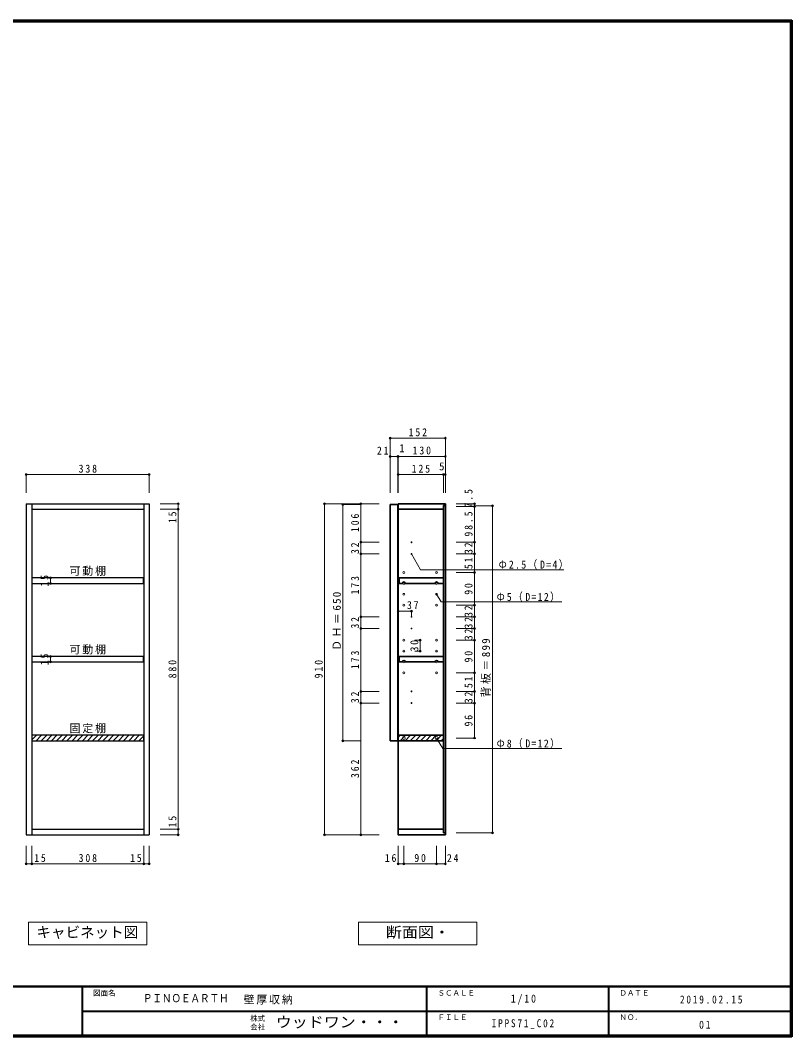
# Model space of a CAD drawing. Units: millimetres at full size, sheet at 1:10. Extents: x -1961 to 1939, y -1432 to 1361.
# Drawn here: x -181 to 1939, y -1432 to 1361 of the extents above; entities that cross this region are included whole.
import ezdxf
from ezdxf.enums import TextEntityAlignment as Align

# ---------------------------------------------------------------- set-up
doc = ezdxf.new("R2010")
doc.units = ezdxf.units.MM
doc.header["$LTSCALE"] = 10
doc.header["$PDMODE"] = 32
doc.header["$PDSIZE"] = 5
for name, color, linetype, lineweight in [('0-1_本体', 2, 'Continuous', 35), ('0-2_扉', 2, 'Continuous', 35), ('0-4_棚', 2, 'Continuous', 35), ('0-5_ダボ', 7, 'Continuous', 18), ('0-A_文字', 7, 'Continuous', 18), ('0-B_寸法', 7, 'Continuous', 9), ('0-C_ハッチ', 4, 'Continuous', 9), ('F-1_枠', 6, 'Continuous', 40)]:
    doc.layers.add(name, color=color, linetype=linetype, lineweight=lineweight)
doc.layers.add('F-A_文字', color=7, linetype='Continuous')
doc.styles.add('HG明朝B', font='')
doc.styles.add('ＭＳ ゴシック', font='')
doc.styles.get('HG明朝B').set_extended_font_data('HG明朝B')
doc.styles.get('ＭＳ ゴシック').set_extended_font_data('MS Gothic')

msp = doc.modelspace()

# ---------------------------------------------------------------- linework, layer by layer
at = {"layer": '0-1_本体', "color": 3, "lineweight": 25}
for p, q in [((-165.02, 32.67), (-165.02, -877.33)), ((-150.02, 32.67), (-150.02, -877.33)), ((157.98, 32.67), (157.98, -877.33)), ((-150.02, 17.67), (157.98, 17.67)), ((-150.02, -862.33), (157.98, -862.33)), ((-165.02, -877.33), (172.98, -877.33))]:
    msp.add_line(p, q, dxfattribs=at)
at = {"layer": '0-1_本体'}
for p, q in [((856.98, 32.67), (986.98, 32.67)), ((986.98, 32.67), (986.98, 27.67)), ((856.98, 17.67), (981.98, 17.67)), ((981.98, 27.67), (981.98, -872.33)), ((981.98, 27.67), (986.98, 27.67)), ((981.98, 27.17), (986.98, 27.17)), ((986.98, 27.17), (986.98, -871.83)), ((856.98, -862.33), (981.98, -862.33)), ((981.98, -871.83), (986.98, -871.83)), ((981.98, -872.33), (986.98, -872.33)), ((986.98, -872.33), (986.98, -877.33))]:
    msp.add_line(p, q, dxfattribs=at)
at = {"layer": '0-1_本体', "color": 3, "lineweight": 25}
msp.add_lwpolyline([(-165.02, 32.67), (172.98, 32.67), (172.98, -877.33)], dxfattribs=at)
at = {"layer": '0-1_本体'}
msp.add_lwpolyline([(986.98, -877.33), (856.98, -877.33), (856.98, 32.67)], dxfattribs=at)
at = {"layer": '0-2_扉'}
for p, q in [((834.98, -619.33), (834.98, 30.67)), ((834.98, 30.67), (855.98, 30.67))]:
    msp.add_line(p, q, dxfattribs=at)
msp.add_lwpolyline([(834.98, -619.33), (855.98, -619.33), (855.98, 30.67)], dxfattribs=at)
at = {"layer": '0-4_棚'}
for p, q in [((859.98, -186.33), (868.98, -186.33)), ((876.98, -186.33), (958.98, -186.33)), ((966.98, -186.33), (981.98, -186.33)), ((859.98, -402.33), (868.98, -402.33)), ((876.98, -402.33), (958.98, -402.33)), ((966.98, -402.33), (981.98, -402.33))]:
    msp.add_line(p, q, dxfattribs=at)
at = {"layer": '0-4_棚', "color": 3, "lineweight": 25}
for points in [[(-149.52, -186.33), (157.48, -186.33), (157.48, -171.33), (-149.52, -171.33)], [(-149.52, -402.33), (157.48, -402.33), (157.48, -387.33), (-149.52, -387.33)], [(-150.02, -618.83), (157.98, -618.83), (157.98, -603.83), (-150.02, -603.83)]]:
    msp.add_lwpolyline(points, close=True, dxfattribs=at)
at = {"layer": '0-4_棚'}
for points in [[(981.98, -186.33), (981.98, -171.33), (859.98, -171.33), (859.98, -186.33)], [(981.98, -402.33), (981.98, -387.33), (859.98, -387.33), (859.98, -402.33)]]:
    msp.add_lwpolyline(points, dxfattribs=at)
msp.add_lwpolyline([(981.98, -618.83), (856.98, -618.83), (856.98, -603.83), (981.98, -603.83)], close=True, dxfattribs=at)
for centre in [(872.98, -186.33), (962.98, -186.33), (872.98, -402.33), (962.98, -402.33)]:
    msp.add_arc(centre, 4, 0, 180, dxfattribs=at)
at = {"layer": '0-5_ダボ'}
for centre, radius in [((893.98, -73.33), 1.25), ((893.98, -105.33), 1.25), ((872.98, -156.33), 2.5), ((962.98, -156.33), 2.5), ((872.98, -186.33), 2.5), ((962.98, -186.33), 2.5), ((872.98, -216.33), 2.5), ((962.98, -216.33), 2.5), ((872.98, -246.33), 2.5), ((962.98, -246.33), 2.5), ((893.98, -278.33), 1.25), ((893.98, -310.33), 1.25), ((872.98, -342.33), 2.5), ((962.98, -342.33), 2.5), ((872.98, -372.33), 2.5), ((962.98, -372.33), 2.5), ((872.98, -402.33), 2.5), ((962.98, -402.33), 2.5), ((872.98, -432.33), 2.5), ((962.98, -432.33), 2.5), ((893.98, -483.33), 1.25), ((893.98, -515.33), 1.25), ((872.98, -611.33), 4), ((962.98, -611.33), 4)]:
    msp.add_circle(centre, radius, dxfattribs=at)
at = {"layer": '0-A_文字'}
for p, q in [((-158.52, -1179.83), (-158.52, -1117.33)), ((-158.52, -1117.33), (166.48, -1117.33)), ((166.48, -1117.33), (166.48, -1179.83)), ((748.48, -1179.83), (748.48, -1117.33)), ((748.48, -1117.33), (1073.48, -1117.33)), ((1073.48, -1117.33), (1073.48, -1179.83)), ((166.48, -1179.83), (-158.52, -1179.83)), ((1073.48, -1179.83), (748.48, -1179.83))]:
    msp.add_line(p, q, dxfattribs=at)
at = {"layer": '0-B_寸法', "color": 4}
for p, q in [((834.98, 212.67), (834.98, 62.67)), ((986.98, 212.67), (834.98, 212.67)), ((986.98, 212.67), (986.98, 62.67)), ((855.98, 162.67), (834.98, 162.67)), ((856.98, 162.67), (855.98, 162.67)), ((855.98, 162.67), (855.98, 62.67)), ((856.98, 162.67), (856.98, 62.67)), ((986.98, 162.67), (856.98, 162.67)), ((-165.02, 112.67), (172.98, 112.67)), ((-165.02, 112.67), (-165.02, 62.67)), ((172.98, 112.67), (172.98, 62.67)), ((981.98, 112.67), (856.98, 112.67)), ((986.98, 112.67), (981.98, 112.67)), ((981.98, 112.67), (981.98, 62.67)), ((252.98, 32.67), (202.98, 32.67)), ((252.98, 17.67), (252.98, 32.67)), ((654.98, 32.67), (804.98, 32.67)), ((654.98, -877.33), (654.98, 32.67)), ((704.98, -619.33), (704.98, 30.67)), ((704.98, 30.67), (754.98, 30.67)), ((754.98, 32.67), (754.98, -73.33)), ((1066.98, 32.67), (1016.98, 32.67)), ((1066.98, 32.67), (1066.98, 25.17)), ((252.98, 17.67), (202.98, 17.67)), ((252.98, -862.33), (252.98, 17.67)), ((1066.98, 25.17), (1016.98, 25.17)), ((1116.98, 27.17), (1066.98, 27.17)), ((1066.98, 25.17), (1066.98, -73.33)), ((1116.98, -871.83), (1116.98, 27.17)), ((754.98, -73.33), (804.98, -73.33)), ((754.98, -73.33), (754.98, -105.33)), ((1066.98, -73.33), (1016.98, -73.33)), ((1066.98, -73.33), (1066.98, -105.33)), ((754.98, -105.33), (804.98, -105.33)), ((754.98, -105.33), (754.98, -278.33)), ((893.98, -105.33), (919.01, -148.67)), ((1066.98, -105.33), (1016.98, -105.33)), ((1066.98, -105.33), (1066.98, -156.33)), ((1312.52, -148.67), (919.01, -148.67)), ((1066.98, -156.33), (1016.98, -156.33)), ((1066.98, -156.33), (1066.98, -246.33)), ((-98.46, -171.33), (-98.46, -186.33)), ((-98.46, -171.33), (-48.46, -171.33)), ((-98.46, -186.33), (-48.46, -186.33)), ((962.98, -216.33), (975.18, -237.46)), ((1307.02, -237.46), (975.18, -237.46)), ((1066.98, -246.33), (1016.98, -246.33)), ((1066.98, -246.33), (1066.98, -278.33)), ((754.98, -278.33), (804.98, -278.33)), ((754.98, -278.33), (754.98, -310.33)), ((856.98, -262.33), (893.98, -262.33)), ((856.98, -262.33), (856.98, -278.33)), ((893.98, -262.33), (893.98, -278.33)), ((1066.98, -278.33), (1016.98, -278.33)), ((1066.98, -278.33), (1066.98, -310.33)), ((754.98, -310.33), (804.98, -310.33)), ((754.98, -310.33), (754.98, -483.33)), ((1066.98, -310.33), (1016.98, -310.33)), ((1066.98, -310.33), (1066.98, -342.33)), ((917.98, -342.33), (902.98, -342.33)), ((917.98, -342.33), (917.98, -372.33)), ((1066.98, -342.33), (1016.98, -342.33)), ((1066.98, -342.33), (1066.98, -432.33)), ((-98.46, -387.33), (-98.46, -402.33)), ((-98.46, -387.33), (-48.46, -387.33)), ((917.98, -372.33), (902.98, -372.33)), ((-98.46, -402.33), (-48.46, -402.33)), ((1066.98, -432.33), (1016.98, -432.33)), ((1066.98, -432.33), (1066.98, -483.33)), ((754.98, -483.33), (804.98, -483.33)), ((754.98, -483.33), (754.98, -515.33)), ((1066.98, -483.33), (1016.98, -483.33)), ((1066.98, -483.33), (1066.98, -515.33)), ((754.98, -515.33), (804.98, -515.33)), ((754.98, -515.33), (754.98, -877.33)), ((1066.98, -515.33), (1016.98, -515.33)), ((1066.98, -515.33), (1066.98, -611.33)), ((962.98, -611.33), (979.74, -640.34)), ((1066.98, -611.33), (1016.98, -611.33)), ((704.98, -619.33), (754.98, -619.33)), ((979.74, -640.34), (1307.02, -640.34)), ((252.98, -862.33), (202.98, -862.33)), ((252.98, -877.33), (252.98, -862.33)), ((252.98, -877.33), (202.98, -877.33)), ((654.98, -877.33), (804.98, -877.33)), ((1116.98, -871.83), (1016.98, -871.83)), ((-165.02, -957.33), (-165.02, -907.33)), ((-150.02, -957.33), (-150.02, -907.33)), ((157.98, -957.33), (157.98, -907.33)), ((172.98, -957.33), (172.98, -907.33)), ((856.98, -957.33), (856.98, -907.33)), ((872.98, -957.33), (872.98, -907.33)), ((962.98, -957.33), (962.98, -907.33)), ((986.98, -957.33), (986.98, -907.33)), ((-165.02, -957.33), (-150.02, -957.33)), ((-150.02, -957.33), (157.98, -957.33)), ((157.98, -957.33), (172.98, -957.33)), ((872.98, -957.33), (856.98, -957.33)), ((962.98, -957.33), (872.98, -957.33)), ((986.98, -957.33), (962.98, -957.33))]:
    msp.add_line(p, q, dxfattribs=at)
at = {"layer": '0-B_寸法'}
for p in [(834.98, 212.67), (986.98, 212.67), (834.98, 162.67), (855.98, 162.67), (856.98, 162.67), (986.98, 162.67), (-165.02, 112.67), (172.98, 112.67), (856.98, 112.67), (981.98, 112.67), (986.98, 112.67), (252.98, 32.67), (654.98, 32.67), (704.98, 30.67), (754.98, 32.67), (1066.98, 32.67), (1116.98, 27.17), (252.98, 17.67), (1066.98, 25.17), (754.98, -73.33), (1066.98, -73.33), (754.98, -105.33), (1066.98, -105.33), (1066.98, -156.33), (-98.46, -171.33), (-98.46, -186.33), (1066.98, -246.33), (754.98, -278.33), (856.98, -262.33), (893.98, -262.33), (1066.98, -278.33), (754.98, -310.33), (1066.98, -310.33), (917.98, -342.33), (1066.98, -342.33), (-98.46, -387.33), (917.98, -372.33), (-98.46, -402.33), (1066.98, -432.33), (754.98, -483.33), (1066.98, -483.33), (754.98, -515.33), (1066.98, -515.33), (1066.98, -611.33), (704.98, -619.33), (252.98, -862.33), (252.98, -877.33), (654.98, -877.33), (754.98, -877.33), (1116.98, -871.83), (-165.02, -957.33), (-150.02, -957.33), (157.98, -957.33), (172.98, -957.33), (856.98, -957.33), (872.98, -957.33), (962.98, -957.33), (986.98, -957.33)]:
    msp.add_point(p, dxfattribs=at)
at = {"layer": '0-C_ハッチ'}
for p, q in [((-150.02, -616.71), (-137.14, -603.83)), ((-138, -618.83), (-123, -603.83)), ((-123.85, -618.83), (-108.85, -603.83)), ((-109.71, -618.83), (-94.71, -603.83)), ((-95.57, -618.83), (-80.57, -603.83)), ((-81.43, -618.83), (-66.43, -603.83)), ((-67.29, -618.83), (-52.29, -603.83)), ((-53.14, -618.83), (-38.14, -603.83)), ((-39, -618.83), (-24, -603.83)), ((-24.86, -618.83), (-9.86, -603.83)), ((-10.72, -618.83), (4.28, -603.83)), ((3.42, -618.83), (18.42, -603.83)), ((17.57, -618.83), (32.57, -603.83)), ((31.71, -618.83), (46.71, -603.83)), ((45.85, -618.83), (60.85, -603.83)), ((59.99, -618.83), (74.99, -603.83)), ((74.13, -618.83), (89.13, -603.83)), ((88.28, -618.83), (103.28, -603.83)), ((102.42, -618.83), (117.42, -603.83)), ((116.56, -618.83), (131.56, -603.83)), ((130.7, -618.83), (145.7, -603.83)), ((144.85, -618.83), (157.98, -605.69)), ((856.98, -610.07), (863.23, -603.83)), ((862.37, -618.83), (877.37, -603.83)), ((876.51, -618.83), (891.51, -603.83)), ((890.65, -618.83), (905.65, -603.83)), ((904.8, -618.83), (919.8, -603.83)), ((918.94, -618.83), (933.94, -603.83)), ((933.08, -618.83), (948.08, -603.83)), ((947.22, -618.83), (962.22, -603.83)), ((961.37, -618.83), (976.37, -603.83)), ((975.51, -618.83), (981.98, -612.35))]:
    msp.add_line(p, q, dxfattribs=at)
at = {"layer": 'F-1_枠'}
for p, q in [((-1961.02, 1361.15), (1938.98, 1361.15)), ((-1961.02, 1359.48), (1938.98, 1359.48)), ((-1961.02, 1357.81), (1938.98, 1357.81)), ((1935.65, 1361.15), (1935.65, -1432.19)), ((1937.32, 1361.15), (1937.32, -1432.19)), ((1938.98, 1361.15), (1938.98, -1432.19)), ((1938.98, -1293.85), (-1961.02, -1293.85)), ((1938.98, -1295.52), (-1961.02, -1295.52)), ((-11.02, -1295.52), (-11.02, -1428.85)), ((935.65, -1295.52), (935.65, -1428.85)), ((1435.65, -1295.52), (1435.65, -1428.85)), ((-11.02, -1362.19), (1935.65, -1362.19)), ((1938.98, -1428.85), (-1961.02, -1428.85)), ((1938.98, -1430.52), (-1961.02, -1430.52)), ((1938.98, -1432.19), (-1961.02, -1432.19))]:
    msp.add_line(p, q, dxfattribs=at)

# ---------------------------------------------------------------- texts
at = {"layer": '0-A_文字', "style": 'ＭＳ ゴシック'}
msp.add_text('キャビネット図', height=29.33, dxfattribs=at).set_placement((-137.02, -1168.58), align=Align.BOTTOM_LEFT)
at = {"layer": '0-A_文字', "style": 'ＭＳ ゴシック', "width": 1.1}
msp.add_text('断面図・', height=29.33, dxfattribs=at).set_placement((823.48, -1168.58), align=Align.BOTTOM_LEFT)
at = {"layer": '0-B_寸法', "style": 'ＭＳ ゴシック'}
for s, p in [('1', (859.98, 167.67)), ('5', (969.76, 117.67))]:
    msp.add_text(s, height=21.99, dxfattribs=at).set_placement(p, align=Align.BOTTOM_LEFT)
at = {"layer": '0-B_寸法', "char_height": 21.99, "attachment_point": 7, "style": 'ＭＳ ゴシック'}
for s, insert in [('\\T1.38;\\W0.9;152', (885.98, 217.67)), ('\\T1.36;\\W0.9;21', (798.98, 167.67)), ('\\T1.38;\\W0.9;130', (896.98, 167.67)), ('\\T1.38;\\W0.9;338', (-21.02, 117.67)), ('\\T1.38;\\W0.9;125', (894.48, 117.67)), ('\\T1.17;可動棚', (-46.02, -165.83)), ('\\T1.27;\\W0.9;Ф2.5（D=4）', (1133.63, -148.67)), ('\\T1.26;\\W0.9;Ф5（D=12）', (1128.13, -237.46)), ('\\T1.36;\\W0.9;37', (881.44, -257.33)), ('\\T1.17;可動棚', (-46.02, -381.83)), ('\\T1.17;固定棚', (-46.02, -598.26)), ('\\T1.26;\\W0.9;Ф8（D=12）', (1128.13, -640.34)), ('\\T1.36;\\W0.9;15', (-143.05, -952.33)), ('\\T1.38;\\W0.9;308', (-21.02, -952.33)), ('\\T1.36;\\W0.9;15', (120.59, -952.33)), ('\\T1.36;\\W0.9;16', (820.71, -952.33)), ('\\T1.36;\\W0.9;90', (901.73, -952.33)), ('\\T1.36;\\W0.9;24', (991.27, -952.33))]:
    msp.add_mtext(s, dxfattribs=dict(at, insert=insert))
at = {"layer": '0-B_寸法', "char_height": 21.99, "attachment_point": 7, "rotation": 90, "style": 'ＭＳ ゴシック'}
for s, insert in [('\\T1.38;\\W0.9;7.5', (1061.98, 22.2)), ('\\T1.36;\\W0.9;15', (247.98, -20.51)), ('\\T1.38;\\W0.9;106', (749.98, -45.33)), ('\\T1.38;\\W0.9;98.5', (1061.98, -57.83)), ('\\T1.36;\\W0.9;32', (749.98, -105.58)), ('\\T1.36;\\W0.9;32', (1061.98, -105.58)), ('\\T1.36;\\W0.9;51', (1061.98, -147.08)), ('\\T1.36;\\W0.9;15', (-103.46, -195.08)), ('\\T1.38;\\W0.9;173', (749.98, -216.83)), ('\\T1.36;\\W0.9;90', (1061.98, -217.58)), ('\\T1.23;ＤＨ＝650', (699.98, -371.83)), ('\\T1.36;\\W0.9;32', (1061.98, -278.58)), ('\\T1.36;\\W0.9;32', (749.98, -310.58)), ('\\T1.36;\\W0.9;32', (1061.98, -310.58)), ('\\T1.36;\\W0.9;32', (1061.98, -342.58)), ('\\T1.36;\\W0.9;30', (912.98, -373.58)), ('\\T1.23;背板＝899', (1111.98, -499.83)), ('\\T1.36;\\W0.9;15', (-103.46, -411.08)), ('\\T1.38;\\W0.9;173', (749.98, -421.83)), ('\\T1.36;\\W0.9;90', (1061.98, -403.58)), ('\\T1.38;\\W0.9;880', (247.98, -447.33)), ('\\T1.38;\\W0.9;910', (649.98, -447.33)), ('\\T1.36;\\W0.9;51', (1061.98, -474.08)), ('\\T1.36;\\W0.9;32', (749.98, -515.58)), ('\\T1.36;\\W0.9;32', (1061.98, -515.58)), ('\\T1.36;\\W0.9;96', (1061.98, -579.58)), ('\\T1.38;\\W0.9;362', (749.98, -721.33)), ('\\T1.36;\\W0.9;15', (247.98, -856.94))]:
    msp.add_mtext(s, dxfattribs=dict(at, insert=insert))
at = {"layer": 'F-A_文字', "style": 'ＭＳ ゴシック'}
for s, p in [('図面名', (18.98, -1323.85)), ('ＳＣＡＬＥ', (965.65, -1323.85)), ('ＤＡＴＥ', (1465.65, -1323.85)), ('株式', (450.65, -1393.52)), ('会社', (450.65, -1417.52)), ('ＦＩＬＥ', (965.65, -1390.52)), ('ＮＯ．', (1465.65, -1390.52))]:
    msp.add_text(s, height=14.66, dxfattribs=at).set_placement(p, align=Align.BOTTOM_LEFT)
at = {"layer": 'F-A_文字'}
for s, height, style, width, p in [('ＰＩＮＯＥＡＲＴＨ', 21.99, 'HG明朝B', 0.85, (155.65, -1344.12)), ('ウッドワン・・・', 29.33, 'ＭＳ ゴシック', 1.1, (520.65, -1415.52))]:
    msp.add_text(s, height=height, dxfattribs=dict(at, style=style, width=width)).set_placement(p, align=Align.BOTTOM_LEFT)
at = {"layer": 'F-A_文字', "char_height": 21.99, "attachment_point": 7, "style": 'ＭＳ ゴシック'}
for s, insert in [('\\T1.17;壁厚収納', (432.46, -1343.85)), ('\\T1.38;\\W0.9;1/10', (1166.9, -1343.85)), ('\\T1.39;\\W0.85;2019.02.15', (1631.9, -1341.35)), ('\\T1.39;\\W0.85;IPPS71_C02', (1114.4, -1410.52)), ('\\T1.36;\\W0.9;01', (1684.4, -1410.52))]:
    msp.add_mtext(s, dxfattribs=dict(at, insert=insert))

doc.saveas('drawing.dxf')
